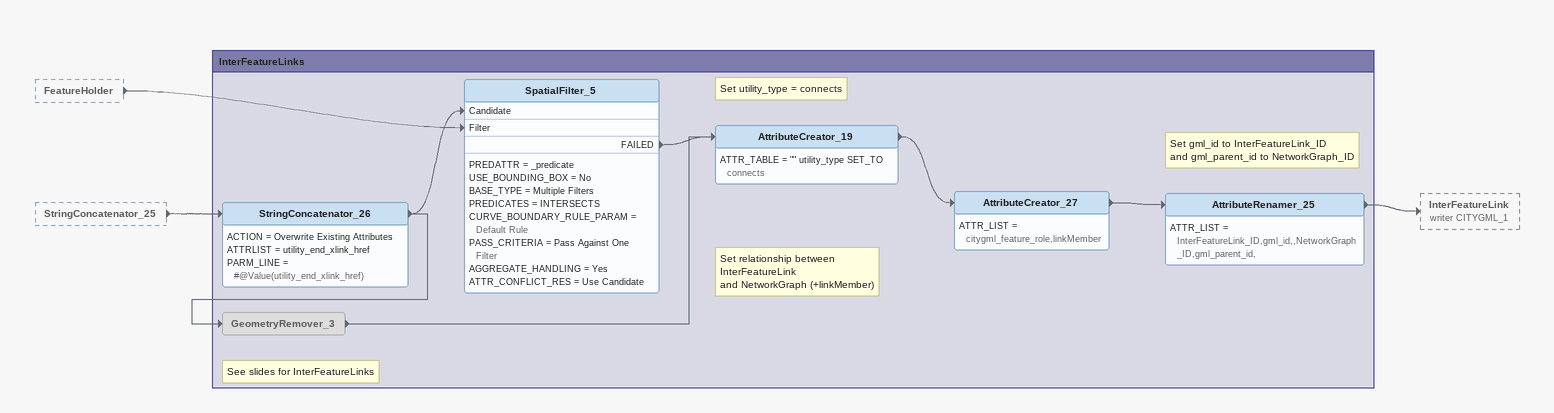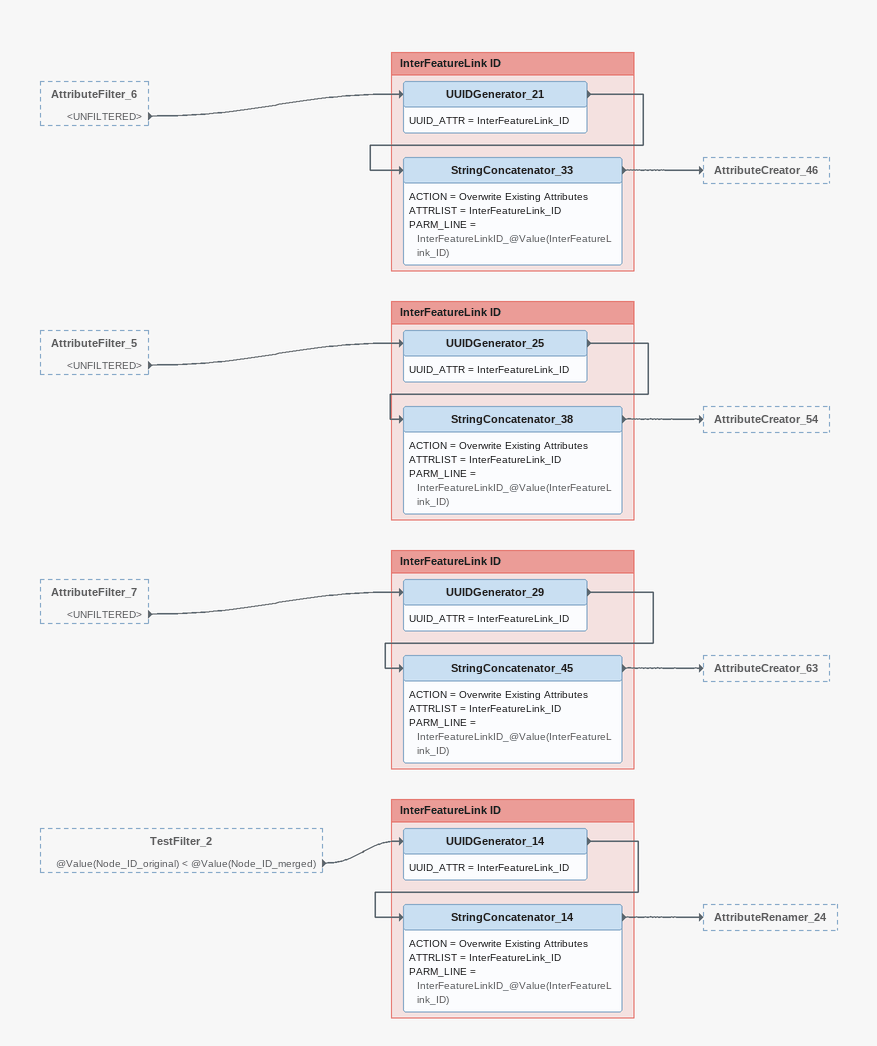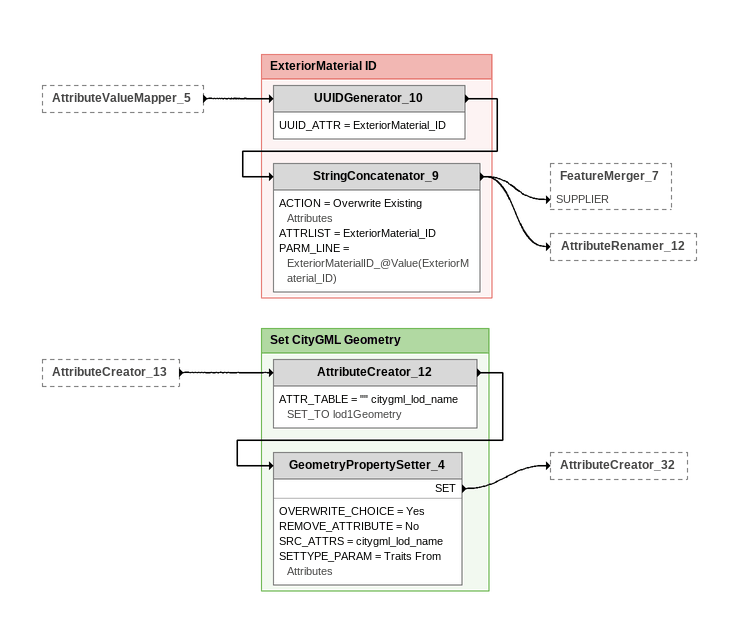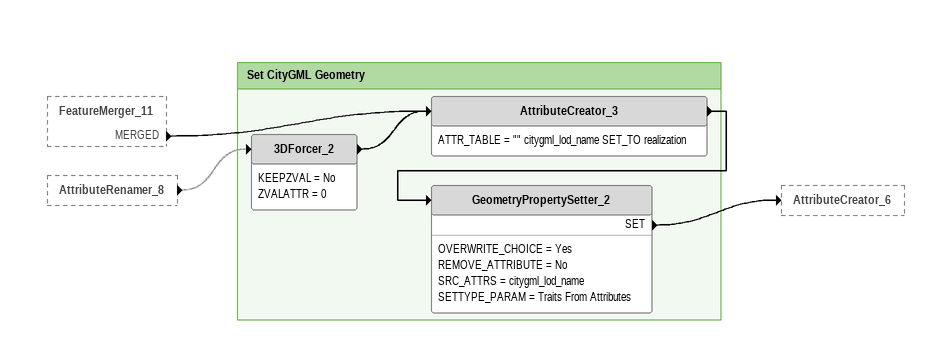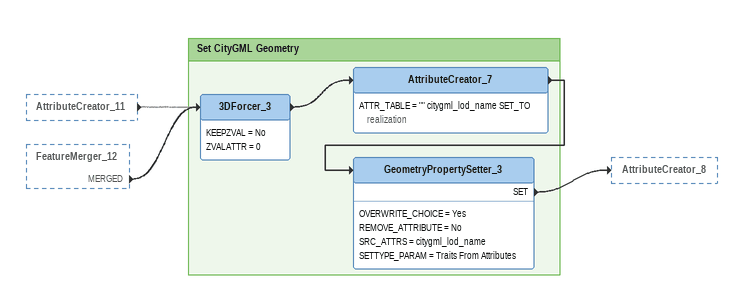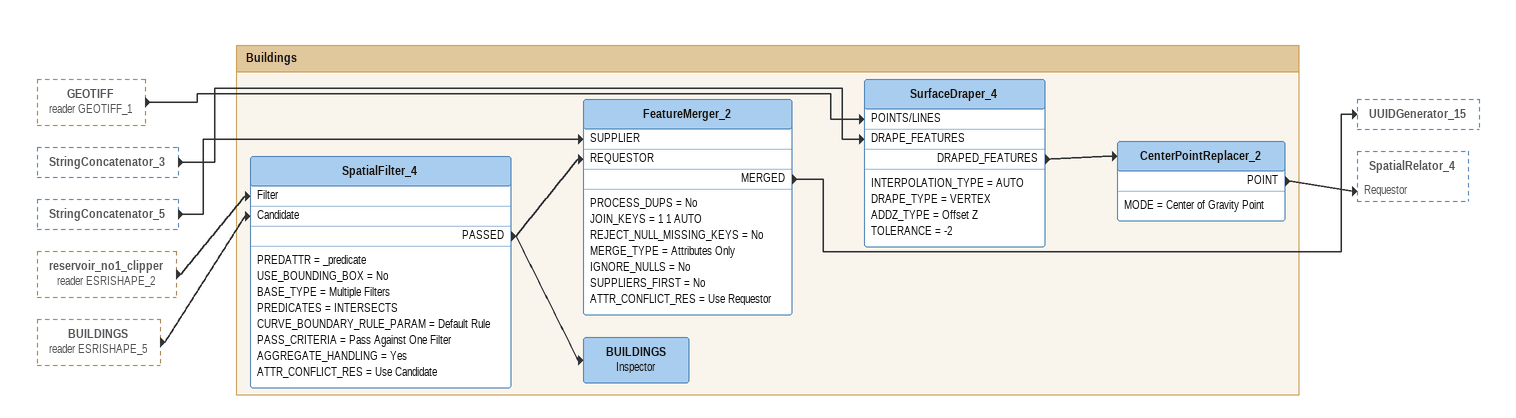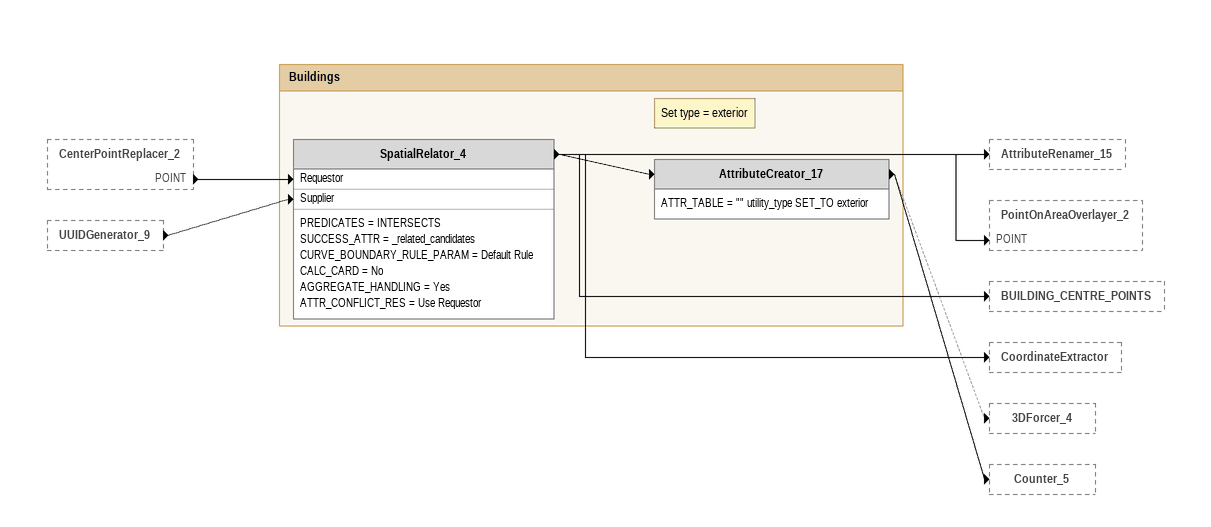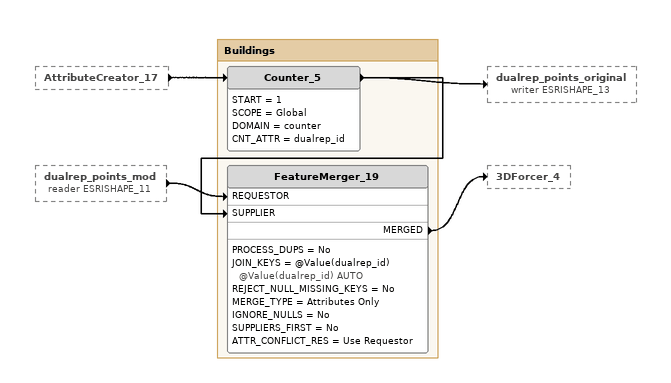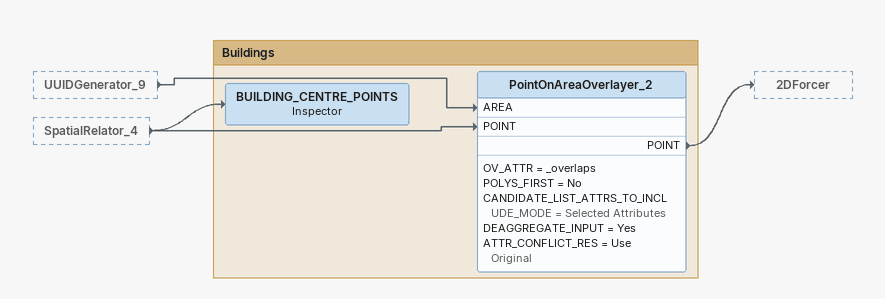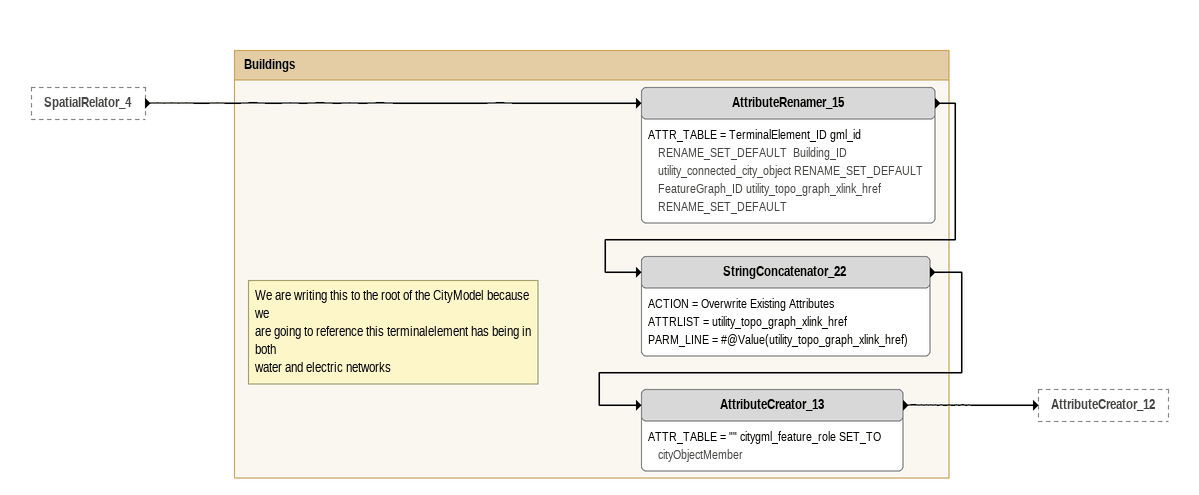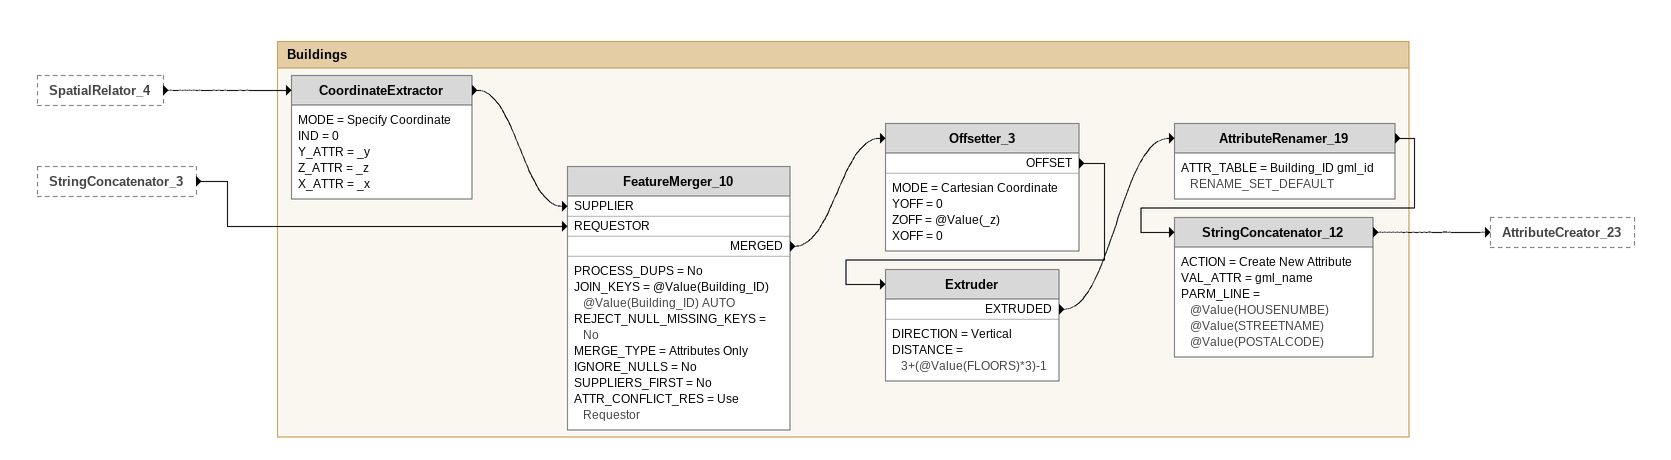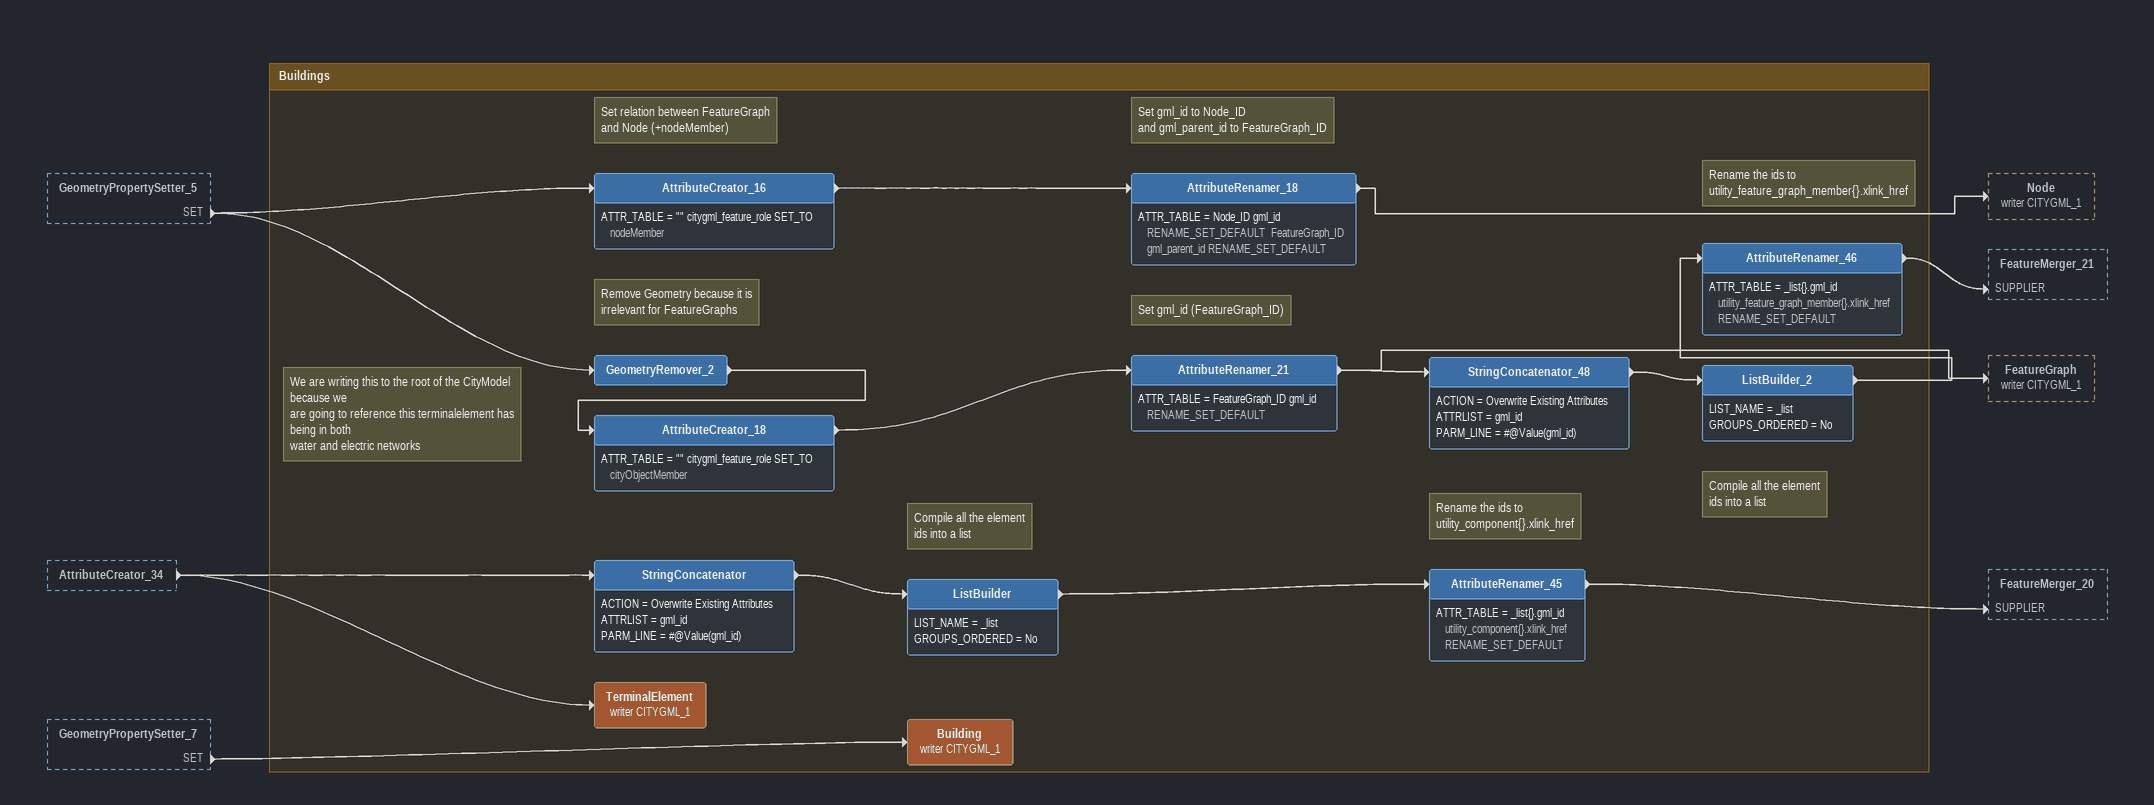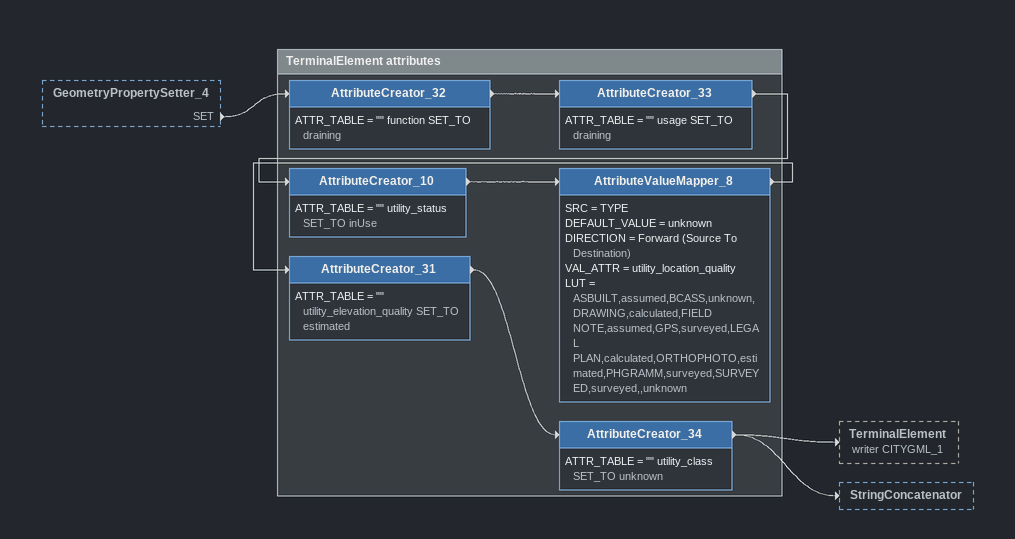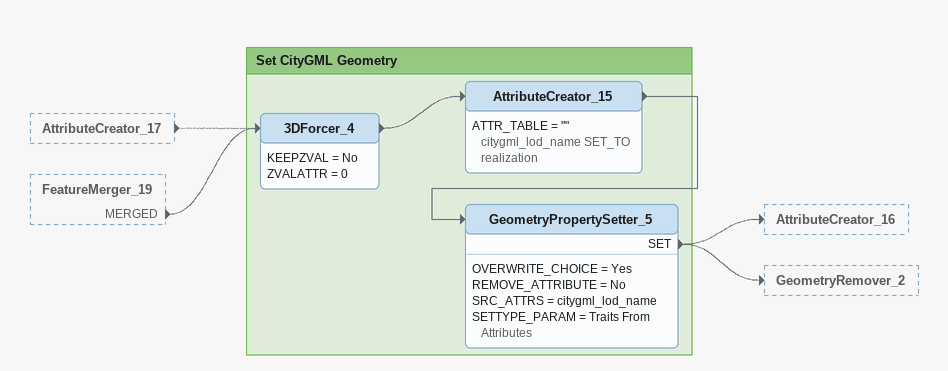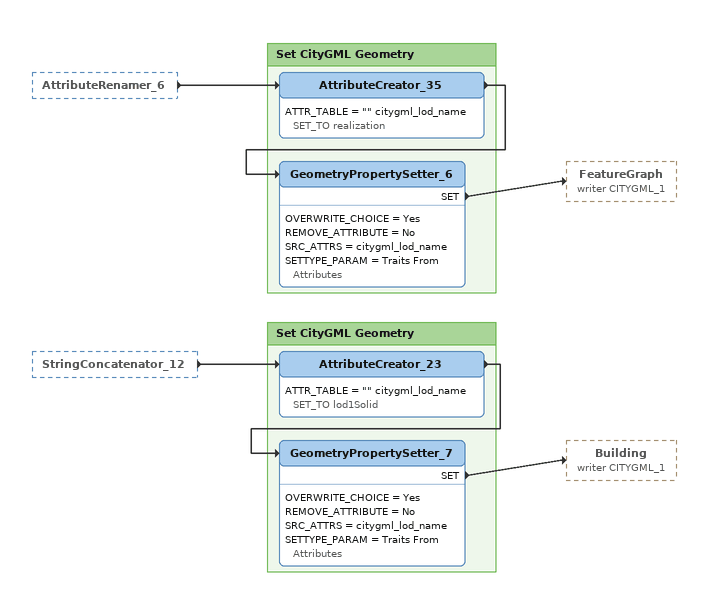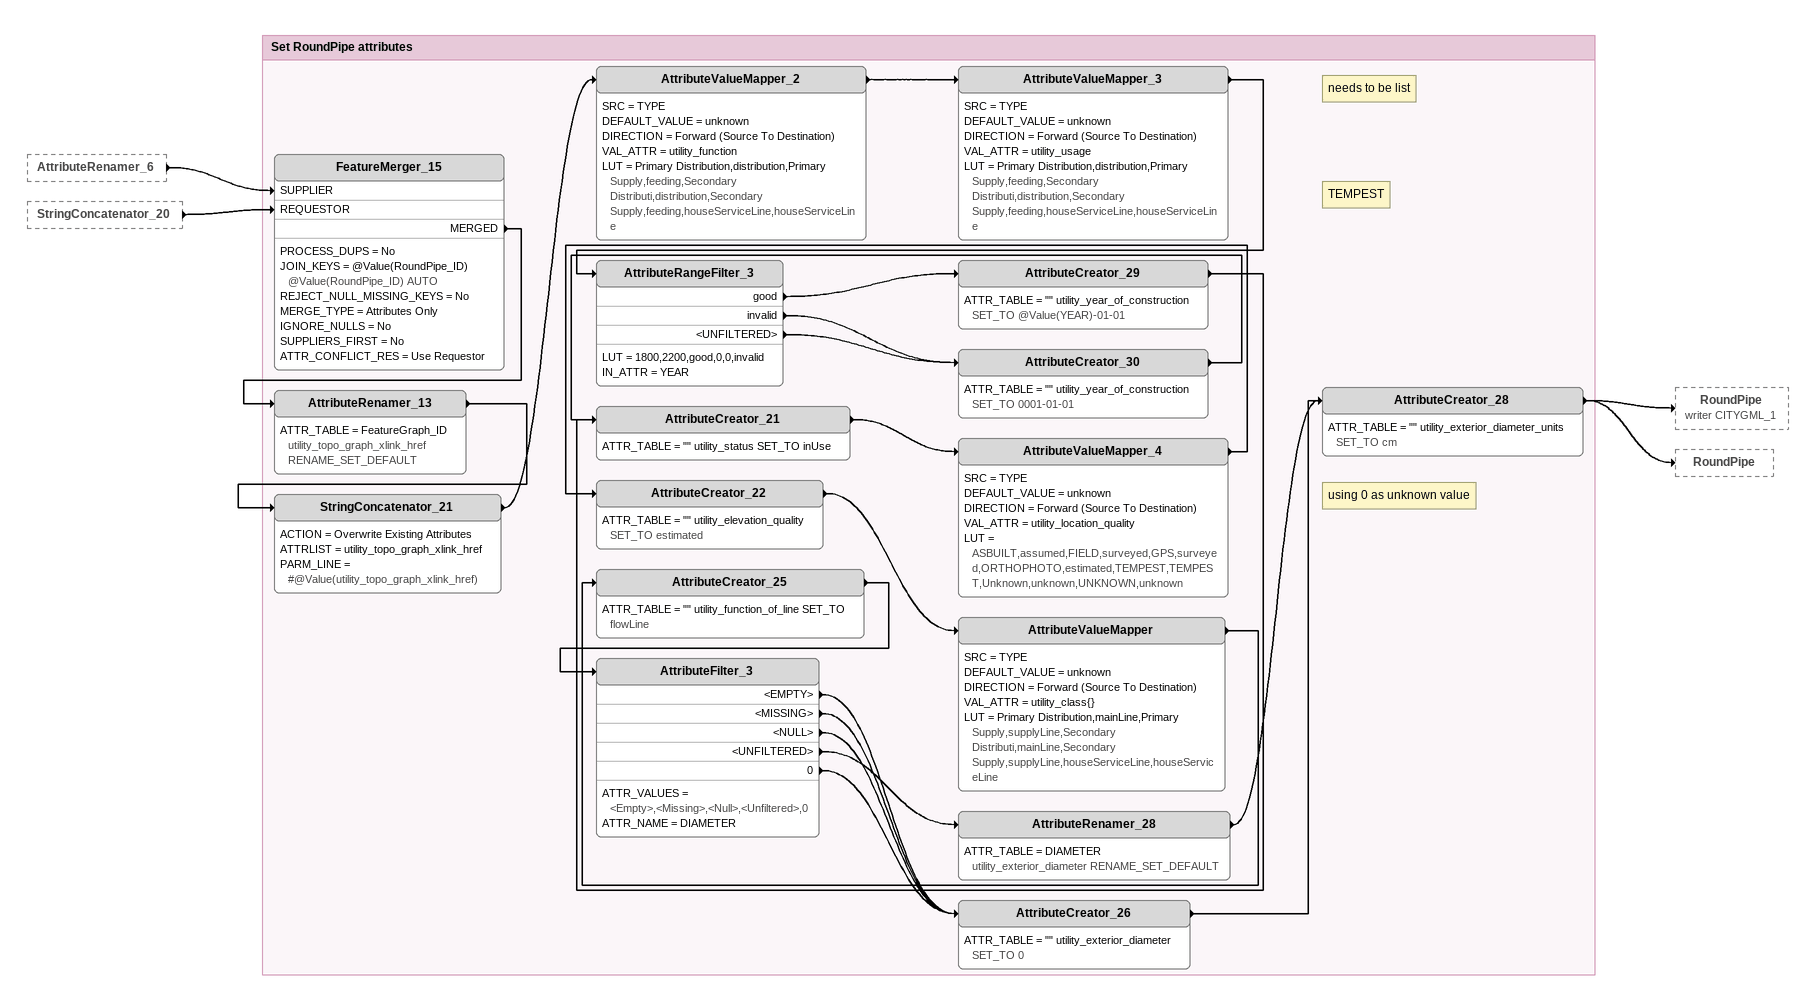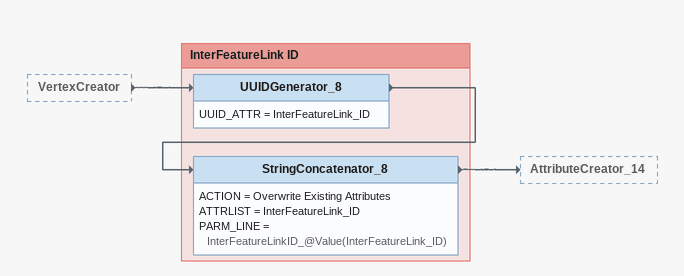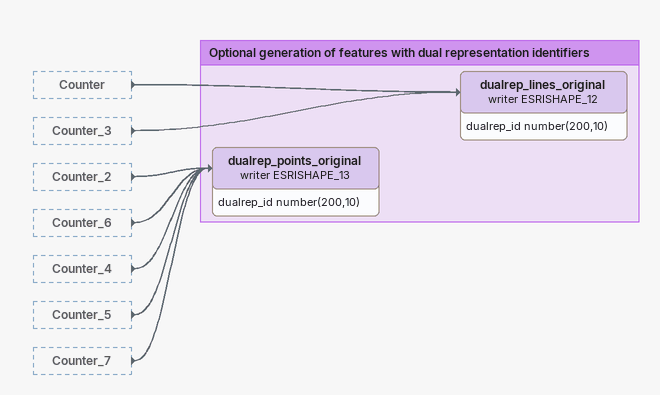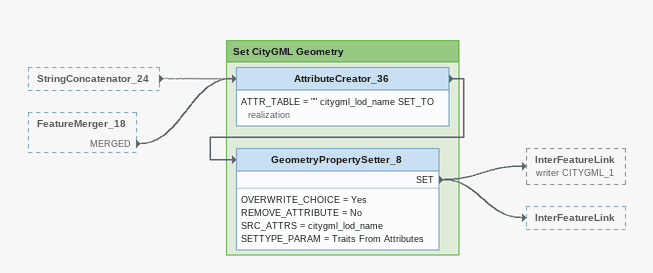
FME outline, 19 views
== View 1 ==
FeatureHolder [outside]
    -> SpatialFilter_5 [Filter]
StringConcatenator_25 [outside]
    -> StringConcatenator_26

Bookmark: InterFeatureLinks
StringConcatenator_26
    ACTION = Overwrite Existing Attributes
    ATTRLIST = utility_end_xlink_href
    PARM_LINE = #@Value(utility_end_xlink_href)
    -> GeometryRemover_3
    -> SpatialFilter_5 [Candidate]
Note: See slides for InterFeatureLinks
GeometryRemover_3 [off]
    -> AttributeCreator_19
SpatialFilter_5
    PREDATTR = _predicate
    USE_BOUNDING_BOX = No
    BASE_TYPE = Multiple Filters
    PREDICATES = INTERSECTS
    CURVE_BOUNDARY_RULE_PARAM = Default Rule
    PASS_CRITERIA = Pass Against One Filter
    AGGREGATE_HANDLING = Yes
    ATTR_CONFLICT_RES = Use Candidate
    FAILED -> AttributeCreator_19
Note: Set utility_type = connects
AttributeCreator_19
    ATTR_TABLE = "" utility_type SET_TO connects
    -> AttributeCreator_27
Note: Set relationship between InterFeatureLink / and NetworkGraph (+linkMember)
AttributeCreator_27
    ATTR_LIST = citygml_feature_role,linkMember
    -> AttributeRenamer_25
Note: Set gml_id to InterFeatureLink_ID / and gml_parent_id to NetworkGraph_ID
AttributeRenamer_25
    ATTR_LIST = InterFeatureLink_ID,gml_id,,NetworkGraph_ID,gml_parent_id,
    -> InterFeatureLink (writer CITYGML_1)

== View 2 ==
AttributeFilter_6 [outside]
    <UNFILTERED> -> UUIDGenerator_21
AttributeFilter_5 [outside]
    <UNFILTERED> -> UUIDGenerator_25
AttributeFilter_7 [outside]
    <UNFILTERED> -> UUIDGenerator_29
TestFilter_2 [outside]
    @Value(Node_ID_original) < @Value(Node_ID_merged) -> UUIDGenerator_14

Bookmark: InterFeatureLink ID
UUIDGenerator_14
    UUID_ATTR = InterFeatureLink_ID
    -> StringConcatenator_14
StringConcatenator_14
    ACTION = Overwrite Existing Attributes
    ATTRLIST = InterFeatureLink_ID
    PARM_LINE = InterFeatureLinkID_@Value(InterFeatureLink_ID)
    -> AttributeRenamer_24

Bookmark: InterFeatureLink ID
UUIDGenerator_21
    UUID_ATTR = InterFeatureLink_ID
    -> StringConcatenator_33
StringConcatenator_33
    ACTION = Overwrite Existing Attributes
    ATTRLIST = InterFeatureLink_ID
    PARM_LINE = InterFeatureLinkID_@Value(InterFeatureLink_ID)
    -> AttributeCreator_46

Bookmark: InterFeatureLink ID
UUIDGenerator_25
    UUID_ATTR = InterFeatureLink_ID
    -> StringConcatenator_38
StringConcatenator_38
    ACTION = Overwrite Existing Attributes
    ATTRLIST = InterFeatureLink_ID
    PARM_LINE = InterFeatureLinkID_@Value(InterFeatureLink_ID)
    -> AttributeCreator_54

Bookmark: InterFeatureLink ID
UUIDGenerator_29
    UUID_ATTR = InterFeatureLink_ID
    -> StringConcatenator_45
StringConcatenator_45
    ACTION = Overwrite Existing Attributes
    ATTRLIST = InterFeatureLink_ID
    PARM_LINE = InterFeatureLinkID_@Value(InterFeatureLink_ID)
    -> AttributeCreator_63

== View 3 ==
AttributeValueMapper_5 [outside]
    -> UUIDGenerator_10
AttributeCreator_13 [outside]
    -> AttributeCreator_12

Bookmark: ExteriorMaterial ID
UUIDGenerator_10
    UUID_ATTR = ExteriorMaterial_ID
    -> StringConcatenator_9
StringConcatenator_9
    ACTION = Overwrite Existing Attributes
    ATTRLIST = ExteriorMaterial_ID
    PARM_LINE = ExteriorMaterialID_@Value(ExteriorMaterial_ID)
    -> FeatureMerger_7 [SUPPLIER]
    -> AttributeRenamer_12

Bookmark: Set CityGML Geometry
AttributeCreator_12
    ATTR_TABLE = "" citygml_lod_name SET_TO lod1Geometry
    -> GeometryPropertySetter_4
GeometryPropertySetter_4
    OVERWRITE_CHOICE = Yes
    REMOVE_ATTRIBUTE = No
    SRC_ATTRS = citygml_lod_name
    SETTYPE_PARAM = Traits From Attributes
    SET -> AttributeCreator_32

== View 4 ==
FeatureMerger_11 [outside]
    MERGED -> AttributeCreator_3
AttributeRenamer_8 [outside]
    -> 3DForcer_2 [off]

Bookmark: Set CityGML Geometry
3DForcer_2
    KEEPZVAL = No
    ZVALATTR = 0
    -> AttributeCreator_3
AttributeCreator_3
    ATTR_TABLE = "" citygml_lod_name SET_TO realization
    -> GeometryPropertySetter_2
GeometryPropertySetter_2
    OVERWRITE_CHOICE = Yes
    REMOVE_ATTRIBUTE = No
    SRC_ATTRS = citygml_lod_name
    SETTYPE_PARAM = Traits From Attributes
    SET -> AttributeCreator_6

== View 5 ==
AttributeCreator_11 [outside]
    -> 3DForcer_3 [off]
FeatureMerger_12 [outside]
    MERGED -> 3DForcer_3

Bookmark: Set CityGML Geometry
3DForcer_3
    KEEPZVAL = No
    ZVALATTR = 0
    -> AttributeCreator_7
AttributeCreator_7
    ATTR_TABLE = "" citygml_lod_name SET_TO realization
    -> GeometryPropertySetter_3
GeometryPropertySetter_3
    OVERWRITE_CHOICE = Yes
    REMOVE_ATTRIBUTE = No
    SRC_ATTRS = citygml_lod_name
    SETTYPE_PARAM = Traits From Attributes
    SET -> AttributeCreator_8

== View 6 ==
GEOTIFF (reader GEOTIFF_1) [outside]
    -> SurfaceDraper_4 [POINTS/LINES]
StringConcatenator_3 [outside]
    -> SurfaceDraper_4 [DRAPE_FEATURES]
StringConcatenator_5 [outside]
    -> FeatureMerger_2 [SUPPLIER]
reservoir_no1_clipper (reader ESRISHAPE_2) [outside]
    -> SpatialFilter_4 [Filter]
BUILDINGS (reader ESRISHAPE_5) [outside]
    -> SpatialFilter_4 [Candidate]

Bookmark: Buildings
SpatialFilter_4
    PREDATTR = _predicate
    USE_BOUNDING_BOX = No
    BASE_TYPE = Multiple Filters
    PREDICATES = INTERSECTS
    CURVE_BOUNDARY_RULE_PARAM = Default Rule
    PASS_CRITERIA = Pass Against One Filter
    AGGREGATE_HANDLING = Yes
    ATTR_CONFLICT_RES = Use Candidate
    PASSED -> FeatureMerger_2 [REQUESTOR]
    PASSED -> BUILDINGS
FeatureMerger_2
    PROCESS_DUPS = No
    JOIN_KEYS = 1 1 AUTO
    REJECT_NULL_MISSING_KEYS = No
    MERGE_TYPE = Attributes Only
    IGNORE_NULLS = No
    SUPPLIERS_FIRST = No
    ATTR_CONFLICT_RES = Use Requestor
    MERGED -> UUIDGenerator_15
SurfaceDraper_4
    INTERPOLATION_TYPE = AUTO
    DRAPE_TYPE = VERTEX
    ADDZ_TYPE = Offset Z
    TOLERANCE = -2
    DRAPED_FEATURES -> CenterPointReplacer_2
CenterPointReplacer_2
    MODE = Center of Gravity Point
    POINT -> SpatialRelator_4 [Requestor]
BUILDINGS: Inspector

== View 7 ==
CenterPointReplacer_2 [outside]
    POINT -> SpatialRelator_4 [Requestor]
UUIDGenerator_9 [outside]
    -> SpatialRelator_4 [Supplier]

Bookmark: Buildings
SpatialRelator_4
    PREDICATES = INTERSECTS
    SUCCESS_ATTR = _related_candidates
    CURVE_BOUNDARY_RULE_PARAM = Default Rule
    CALC_CARD = No
    AGGREGATE_HANDLING = Yes
    ATTR_CONFLICT_RES = Use Requestor
    -> AttributeCreator_17
    -> AttributeRenamer_15
    -> PointOnAreaOverlayer_2 [POINT]
    -> BUILDING_CENTRE_POINTS
    -> CoordinateExtractor
Note: Set type = exterior
AttributeCreator_17
    ATTR_TABLE = "" utility_type SET_TO exterior
    -> 3DForcer_4 [off]
    -> Counter_5

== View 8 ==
AttributeCreator_17 [outside]
    -> Counter_5
dualrep_points_mod (reader ESRISHAPE_11) [outside]
    -> FeatureMerger_19 [REQUESTOR]

Bookmark: Buildings
Counter_5
    START = 1
    SCOPE = Global
    DOMAIN = counter
    CNT_ATTR = dualrep_id
    -> dualrep_points_original (writer ESRISHAPE_13)
    -> FeatureMerger_19 [SUPPLIER]
FeatureMerger_19
    PROCESS_DUPS = No
    JOIN_KEYS = @Value(dualrep_id) @Value(dualrep_id) AUTO
    REJECT_NULL_MISSING_KEYS = No
    MERGE_TYPE = Attributes Only
    IGNORE_NULLS = No
    SUPPLIERS_FIRST = No
    ATTR_CONFLICT_RES = Use Requestor
    MERGED -> 3DForcer_4

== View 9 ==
UUIDGenerator_9 [outside]
    -> PointOnAreaOverlayer_2 [AREA]
SpatialRelator_4 [outside]
    -> PointOnAreaOverlayer_2 [POINT]
    -> BUILDING_CENTRE_POINTS

Bookmark: Buildings
PointOnAreaOverlayer_2
    OV_ATTR = _overlaps
    POLYS_FIRST = No
    CANDIDATE_LIST_ATTRS_TO_INCLUDE_MODE = Selected Attributes
    DEAGGREGATE_INPUT = Yes
    ATTR_CONFLICT_RES = Use Original
    POINT -> 2DForcer
BUILDING_CENTRE_POINTS: Inspector

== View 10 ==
SpatialRelator_4 [outside]
    -> AttributeRenamer_15

Bookmark: Buildings
AttributeRenamer_15
    ATTR_TABLE = TerminalElement_ID gml_id RENAME_SET_DEFAULT  Building_ID utility_connected_city_object RENAME_SET_DEFAULT  FeatureGraph_ID utility_topo_graph_xlink_href RENAME_SET_DEFAULT
    -> StringConcatenator_22
StringConcatenator_22
    ACTION = Overwrite Existing Attributes
    ATTRLIST = utility_topo_graph_xlink_href
    PARM_LINE = #@Value(utility_topo_graph_xlink_href)
    -> AttributeCreator_13
Note: We are writing this to the root of the CityModel because we / are going to reference this terminalelement has being in both / water and electric networks
AttributeCreator_13
    ATTR_TABLE = "" citygml_feature_role SET_TO cityObjectMember
    -> AttributeCreator_12

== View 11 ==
SpatialRelator_4 [outside]
    -> CoordinateExtractor
StringConcatenator_3 [outside]
    -> FeatureMerger_10 [REQUESTOR]

Bookmark: Buildings
CoordinateExtractor
    MODE = Specify Coordinate
    IND = 0
    Y_ATTR = _y
    Z_ATTR = _z
    X_ATTR = _x
    -> FeatureMerger_10 [SUPPLIER]
FeatureMerger_10
    PROCESS_DUPS = No
    JOIN_KEYS = @Value(Building_ID) @Value(Building_ID) AUTO
    REJECT_NULL_MISSING_KEYS = No
    MERGE_TYPE = Attributes Only
    IGNORE_NULLS = No
    SUPPLIERS_FIRST = No
    ATTR_CONFLICT_RES = Use Requestor
    MERGED -> Offsetter_3
Offsetter_3
    MODE = Cartesian Coordinate
    YOFF = 0
    ZOFF = @Value(_z)
    XOFF = 0
    OFFSET -> Extruder
Extruder
    DIRECTION = Vertical
    DISTANCE = 3+(@Value(FLOORS)*3)-1
    EXTRUDED -> AttributeRenamer_19
AttributeRenamer_19
    ATTR_TABLE = Building_ID gml_id RENAME_SET_DEFAULT
    -> StringConcatenator_12
StringConcatenator_12
    ACTION = Create New Attribute
    VAL_ATTR = gml_name
    PARM_LINE = @Value(HOUSENUMBE) @Value(STREETNAME) @Value(POSTALCODE)
    -> AttributeCreator_23

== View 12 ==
GeometryPropertySetter_5 [outside]
    SET -> AttributeCreator_16
    SET -> GeometryRemover_2
AttributeCreator_34 [outside]
    -> TerminalElement (writer CITYGML_1)
    -> StringConcatenator
GeometryPropertySetter_7 [outside]
    SET -> Building (writer CITYGML_1)

Bookmark: Buildings
Note: Set relation between FeatureGraph / and Node (+nodeMember)
AttributeCreator_16
    ATTR_TABLE = "" citygml_feature_role SET_TO nodeMember
    -> AttributeRenamer_18
Note: Set gml_id to Node_ID / and gml_parent_id to FeatureGraph_ID
AttributeRenamer_18
    ATTR_TABLE = Node_ID gml_id RENAME_SET_DEFAULT  FeatureGraph_ID gml_parent_id RENAME_SET_DEFAULT
    -> Node (writer CITYGML_1)
Note: Remove Geometry because it is / irrelevant for FeatureGraphs
GeometryRemover_2
    -> AttributeCreator_18
Note: We are writing this to the root of the CityModel because we / are going to reference this terminalelement has being in both / water and electric networks
AttributeCreator_18
    ATTR_TABLE = "" citygml_feature_role SET_TO cityObjectMember
    -> AttributeRenamer_21
Note: Set gml_id (FeatureGraph_ID)
AttributeRenamer_21
    ATTR_TABLE = FeatureGraph_ID gml_id RENAME_SET_DEFAULT
    -> FeatureGraph (writer CITYGML_1)
    -> StringConcatenator_48
StringConcatenator_48
    ACTION = Overwrite Existing Attributes
    ATTRLIST = gml_id
    PARM_LINE = #@Value(gml_id)
    -> ListBuilder_2
Note: Compile all the element / ids into a list
ListBuilder_2
    LIST_NAME = _list
    GROUPS_ORDERED = No
    -> AttributeRenamer_46
Note: Rename the ids to / utility_feature_graph_member{}.xlink_href
AttributeRenamer_46
    ATTR_TABLE = _list{}.gml_id utility_feature_graph_member{}.xlink_href RENAME_SET_DEFAULT
    -> FeatureMerger_21 [SUPPLIER]
StringConcatenator
    ACTION = Overwrite Existing Attributes
    ATTRLIST = gml_id
    PARM_LINE = #@Value(gml_id)
    -> ListBuilder
Note: Compile all the element / ids into a list
ListBuilder
    LIST_NAME = _list
    GROUPS_ORDERED = No
    -> AttributeRenamer_45
Note: Rename the ids to / utility_component{}.xlink_href
AttributeRenamer_45
    ATTR_TABLE = _list{}.gml_id utility_component{}.xlink_href RENAME_SET_DEFAULT
    -> FeatureMerger_20 [SUPPLIER]
TerminalElement (writer CITYGML_1)
Building (writer CITYGML_1)

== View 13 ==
GeometryPropertySetter_4 [outside]
    SET -> AttributeCreator_32

Bookmark: TerminalElement attributes
AttributeCreator_32
    ATTR_TABLE = "" function SET_TO draining
    -> AttributeCreator_33
AttributeCreator_33
    ATTR_TABLE = "" usage SET_TO draining
    -> AttributeCreator_10
AttributeCreator_10
    ATTR_TABLE = "" utility_status SET_TO inUse
    -> AttributeValueMapper_8
AttributeValueMapper_8
    SRC = TYPE
    DEFAULT_VALUE = unknown
    DIRECTION = Forward (Source To Destination)
    VAL_ATTR = utility_location_quality
    LUT = ASBUILT,assumed,BCASS,unknown,DRAWING,calculated,FIELD NOTE,assumed,GPS,surveyed,LEGAL PLAN,calculated,ORTHOPHOTO,estimated,PHGRAMM,surveyed,SURVEYED,surveyed,,unknown
    -> AttributeCreator_31
AttributeCreator_31
    ATTR_TABLE = "" utility_elevation_quality SET_TO estimated
    -> AttributeCreator_34
AttributeCreator_34
    ATTR_TABLE = "" utility_class SET_TO unknown
    -> TerminalElement (writer CITYGML_1)
    -> StringConcatenator

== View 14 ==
AttributeCreator_17 [outside]
    -> 3DForcer_4 [off]
FeatureMerger_19 [outside]
    MERGED -> 3DForcer_4

Bookmark: Set CityGML Geometry
3DForcer_4
    KEEPZVAL = No
    ZVALATTR = 0
    -> AttributeCreator_15
AttributeCreator_15
    ATTR_TABLE = "" citygml_lod_name SET_TO realization
    -> GeometryPropertySetter_5
GeometryPropertySetter_5
    OVERWRITE_CHOICE = Yes
    REMOVE_ATTRIBUTE = No
    SRC_ATTRS = citygml_lod_name
    SETTYPE_PARAM = Traits From Attributes
    SET -> AttributeCreator_16
    SET -> GeometryRemover_2

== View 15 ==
AttributeRenamer_6 [outside]
    -> AttributeCreator_35
StringConcatenator_12 [outside]
    -> AttributeCreator_23

Bookmark: Set CityGML Geometry
AttributeCreator_35
    ATTR_TABLE = "" citygml_lod_name SET_TO realization
    -> GeometryPropertySetter_6
GeometryPropertySetter_6
    OVERWRITE_CHOICE = Yes
    REMOVE_ATTRIBUTE = No
    SRC_ATTRS = citygml_lod_name
    SETTYPE_PARAM = Traits From Attributes
    SET -> FeatureGraph (writer CITYGML_1)

Bookmark: Set CityGML Geometry
AttributeCreator_23
    ATTR_TABLE = "" citygml_lod_name SET_TO lod1Solid
    -> GeometryPropertySetter_7
GeometryPropertySetter_7
    OVERWRITE_CHOICE = Yes
    REMOVE_ATTRIBUTE = No
    SRC_ATTRS = citygml_lod_name
    SETTYPE_PARAM = Traits From Attributes
    SET -> Building (writer CITYGML_1)

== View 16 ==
AttributeRenamer_6 [outside]
    -> FeatureMerger_15 [SUPPLIER]
StringConcatenator_20 [outside]
    -> FeatureMerger_15 [REQUESTOR]

Bookmark: Set RoundPipe attributes
FeatureMerger_15
    PROCESS_DUPS = No
    JOIN_KEYS = @Value(RoundPipe_ID) @Value(RoundPipe_ID) AUTO
    REJECT_NULL_MISSING_KEYS = No
    MERGE_TYPE = Attributes Only
    IGNORE_NULLS = No
    SUPPLIERS_FIRST = No
    ATTR_CONFLICT_RES = Use Requestor
    MERGED -> AttributeRenamer_13
AttributeRenamer_13
    ATTR_TABLE = FeatureGraph_ID utility_topo_graph_xlink_href RENAME_SET_DEFAULT
    -> StringConcatenator_21
StringConcatenator_21
    ACTION = Overwrite Existing Attributes
    ATTRLIST = utility_topo_graph_xlink_href
    PARM_LINE = #@Value(utility_topo_graph_xlink_href)
    -> AttributeValueMapper_2
AttributeValueMapper_2
    SRC = TYPE
    DEFAULT_VALUE = unknown
    DIRECTION = Forward (Source To Destination)
    VAL_ATTR = utility_function
    LUT = Primary Distribution,distribution,Primary Supply,feeding,Secondary Distributi,distribution,Secondary Supply,feeding,houseServiceLine,houseServiceLine
    -> AttributeValueMapper_3
Note: needs to be list
AttributeValueMapper_3
    SRC = TYPE
    DEFAULT_VALUE = unknown
    DIRECTION = Forward (Source To Destination)
    VAL_ATTR = utility_usage
    LUT = Primary Distribution,distribution,Primary Supply,feeding,Secondary Distributi,distribution,Secondary Supply,feeding,houseServiceLine,houseServiceLine
    -> AttributeRangeFilter_3
AttributeRangeFilter_3
    LUT = 1800,2200,good,0,0,invalid
    IN_ATTR = YEAR
    good -> AttributeCreator_29
    invalid -> AttributeCreator_30
    <UNFILTERED> -> AttributeCreator_30
AttributeCreator_29
    ATTR_TABLE = "" utility_year_of_construction SET_TO @Value(YEAR)-01-01
    -> AttributeCreator_21
AttributeCreator_30
    ATTR_TABLE = "" utility_year_of_construction SET_TO 0001-01-01
    -> AttributeCreator_21
AttributeCreator_21
    ATTR_TABLE = "" utility_status SET_TO inUse
    -> AttributeValueMapper_4
Note: TEMPEST
AttributeValueMapper_4
    SRC = TYPE
    DEFAULT_VALUE = unknown
    DIRECTION = Forward (Source To Destination)
    VAL_ATTR = utility_location_quality
    LUT = ASBUILT,assumed,FIELD,surveyed,GPS,surveyed,ORTHOPHOTO,estimated,TEMPEST,TEMPEST,Unknown,unknown,UNKNOWN,unknown
    -> AttributeCreator_22
AttributeCreator_22
    ATTR_TABLE = "" utility_elevation_quality SET_TO estimated
    -> AttributeValueMapper
AttributeValueMapper
    SRC = TYPE
    DEFAULT_VALUE = unknown
    DIRECTION = Forward (Source To Destination)
    VAL_ATTR = utility_class{}
    LUT = Primary Distribution,mainLine,Primary Supply,supplyLine,Secondary Distributi,mainLine,Secondary Supply,supplyLine,houseServiceLine,houseServiceLine
    -> AttributeCreator_25
AttributeCreator_25
    ATTR_TABLE = "" utility_function_of_line SET_TO flowLine
    -> AttributeFilter_3
AttributeFilter_3
    ATTR_VALUES = <Empty>,<Missing>,<Null>,<Unfiltered>,0
    ATTR_NAME = DIAMETER
    <EMPTY> -> AttributeCreator_26
    <MISSING> -> AttributeCreator_26
    <NULL> -> AttributeCreator_26
    <UNFILTERED> -> AttributeRenamer_28
    0 -> AttributeCreator_26
AttributeRenamer_28
    ATTR_TABLE = DIAMETER utility_exterior_diameter RENAME_SET_DEFAULT
    -> AttributeCreator_28
Note: using 0 as unknown value
AttributeCreator_26
    ATTR_TABLE = "" utility_exterior_diameter SET_TO 0
    -> AttributeCreator_28
AttributeCreator_28
    ATTR_TABLE = "" utility_exterior_diameter_units SET_TO cm
    -> RoundPipe (writer CITYGML_1)
    -> RoundPipe

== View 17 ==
VertexCreator [outside]
    -> UUIDGenerator_8

Bookmark: InterFeatureLink ID
UUIDGenerator_8
    UUID_ATTR = InterFeatureLink_ID
    -> StringConcatenator_8
StringConcatenator_8
    ACTION = Overwrite Existing Attributes
    ATTRLIST = InterFeatureLink_ID
    PARM_LINE = InterFeatureLinkID_@Value(InterFeatureLink_ID)
    -> AttributeCreator_14

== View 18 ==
Counter [outside]
    -> dualrep_lines_original (writer ESRISHAPE_12)
Counter_3 [outside]
    -> dualrep_lines_original (writer ESRISHAPE_12)
Counter_2 [outside]
    -> dualrep_points_original (writer ESRISHAPE_13)
Counter_6 [outside]
    -> dualrep_points_original (writer ESRISHAPE_13)
Counter_4 [outside]
    -> dualrep_points_original (writer ESRISHAPE_13)
Counter_5 [outside]
    -> dualrep_points_original (writer ESRISHAPE_13)
Counter_7 [outside]
    -> dualrep_points_original (writer ESRISHAPE_13)

Bookmark: Optional generation of features with dual representation identifiers
dualrep_points_original (writer ESRISHAPE_13)
    attributes: dualrep_id number(200,10)
dualrep_lines_original (writer ESRISHAPE_12)
    attributes: dualrep_id number(200,10)

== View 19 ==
StringConcatenator_24 [outside]
    -> AttributeCreator_36 [off]
FeatureMerger_18 [outside]
    MERGED -> AttributeCreator_36

Bookmark: Set CityGML Geometry
AttributeCreator_36
    ATTR_TABLE = "" citygml_lod_name SET_TO realization
    -> GeometryPropertySetter_8
GeometryPropertySetter_8
    OVERWRITE_CHOICE = Yes
    REMOVE_ATTRIBUTE = No
    SRC_ATTRS = citygml_lod_name
    SETTYPE_PARAM = Traits From Attributes
    SET -> InterFeatureLink (writer CITYGML_1)
    SET -> InterFeatureLink
